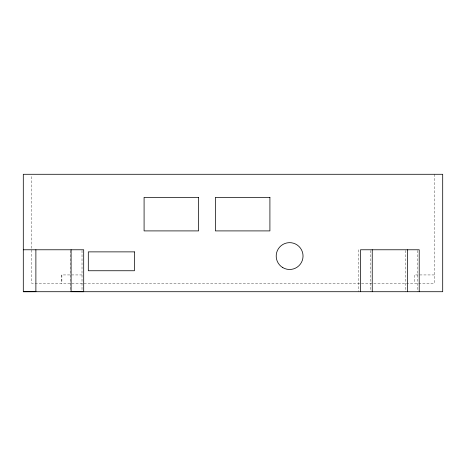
<?xml version="1.0" encoding="UTF-8"?>
<svg xmlns="http://www.w3.org/2000/svg" width="466" height="466" viewBox="0 0 466 466"><rect width="100%" height="100%" fill="white"/><g stroke="black" fill="none" stroke-linecap="round" stroke-linejoin="round"><path stroke-width="0.35" stroke-dasharray="2.33 1.75" d="M82.016 274.94L61.751 274.94L61.751 283.328M434.312 274.94L414.181 274.94L414.181 283.328M434.312 174.284L434.312 283.328L31.688 283.328L31.688 175.012M417.536 250.498L417.536 291.716M405.793 250.498L405.793 291.716M370.563 250.498L370.563 291.716M358.82 249.776L358.82 291.716M82.016 250.498L82.016 291.716M70.273 250.498L70.273 291.716M61.885 274.94L61.885 283.328"/><path stroke-width="0.7" d="M23.3 291.716L442.7 291.716L442.7 174.284L23.3 174.284L23.3 291.716L35.882 291.675L35.882 249.776M23.3 249.776L83.694 249.776L83.694 291.716L71.112 291.675L71.112 249.776M419.214 291.716L419.214 249.776L360.498 249.776L360.498 291.716M407.47 249.776L407.47 291.716M372.241 249.776L372.241 291.716M198.609 197.351L144.087 197.351L144.087 230.903L198.609 230.903L198.609 197.351M269.907 197.351L215.385 197.351L215.385 230.903L269.907 230.903L269.907 197.351M134.441 251.873L88.307 251.873L88.307 270.746L134.441 270.746L134.441 251.873M282.827 267.641A13.421 13.421 0 0 0 303.04 256.16A13.421 13.421 0 0 0 282.99 244.4A13.421 13.421 0 0 0 282.827 267.641"/></g></svg>
